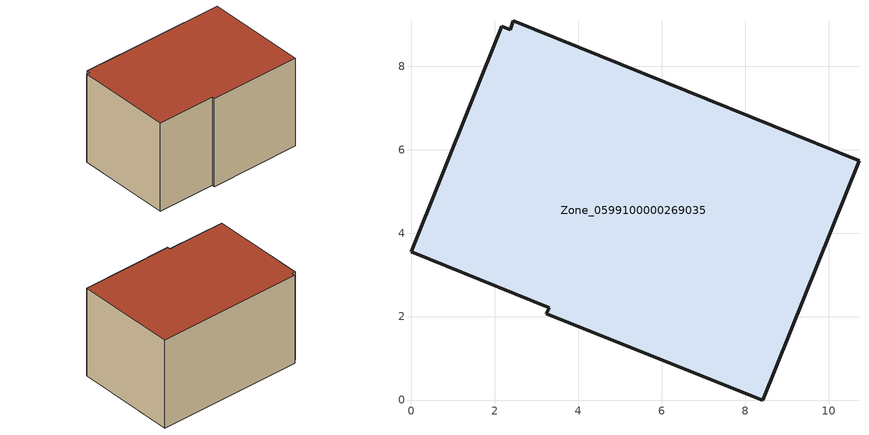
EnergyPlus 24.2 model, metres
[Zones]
Zone_0599100000269035
 floor ground (C_G): 2.44,9.08 10.72,5.74 8.41,0 3.23,2.07 3.3,2.22 0,3.56 2.17,8.95 2.36,8.88 z0
 wall outside (C_F): 3.3,2.22 3.23,2.07 8.41,0 10.72,5.74 2.44,9.08 2.36,8.88 2.17,8.95 0,3.56 3.3,2.22 z0:5.59
 roof outside (C_R): 10.72,5.74 2.44,9.08 2.36,8.88 2.17,8.95 0,3.56 3.3,2.22 3.23,2.07 8.41,0 z5.59
[BUILDING]
Pand.0599100000269035: North Axis=0; Terrain=City; Loads Convergence Tolerance Value=0.04; Temperature Convergence Tolerance Value=0.4; Solar Distribution=FullExterior; Maximum Number of Warmup Days=25; Minimum Number of Warmup Days=1
[Site:Location]
Rotterdam.The.Hague.AP_ZH_NLD Design_Conditions: Latitude=51.96; Longitude=4.45; Time Zone=1; Elevation=-4.5
[SITE:GROUNDTEMPERATURE:BUILDINGSURFACE]
18, 18, 18, 18, 18, 18, 18, 18, 18, 18, 18, 18
[MATERIAL] Thermal Absorptance=0.9; Solar Absorptance=0.7; Visible Absorptance=0.7
Name | Roughness | Thickness | Conductivity | Density | Specific Heat
G.TI.1975-1991 | MediumSmooth | 0.15 | 0.288461 | 540 | 1210
F.TI.1975-1991 | Rough | 0.3 | 0.230769 | 1920 | 840
R.TI.1975-1991 | MediumRough | 0.2 | 0.153846 | 1500 | 1000
[CONSTRUCTION]
C_G: G.TI.1975-1991
C_F: F.TI.1975-1991
C_R: R.TI.1975-1991
[ZONE]
Zone_0599100000269035: Type=1; Multiplier=1; Ceiling Height=Autocalculate; Volume=Autocalculate; Floor Area=autocalculate; Part of Total Floor Area=Yes
[ZONEINFILTRATION:DESIGNFLOWRATE]
Infil_Zone_0599100000269035: Zone or ZoneList or Space or SpaceList=Zone_0599100000269035; Schedule=AlwaysOn; Design Flow Rate Calculation Method=Flow/Area; Flow Rate per Floor Area=0.003; Constant Term Coefficient=1; Temperature Term Coefficient=0; Velocity Term Coefficient=0; Velocity Squared Term Coefficient=0
[HVACTEMPLATE:ZONE:IDEALLOADSAIRSYSTEM]
Zone_0599100000269035: Maximum Heating Supply Air Temperature=50; Minimum Cooling Supply Air Temperature=13; Maximum Heating Supply Air Humidity Ratio=0.0156; Minimum Cooling Supply Air Humidity Ratio=0.0077; Heating Limit=NoLimit; Cooling Limit=NoLimit; Dehumidification Control Type=ConstantSensibleHeatRatio; Cooling Sensible Heat Ratio=0.7; Dehumidification Setpoint=60; Humidification Control Type=None; Humidification Setpoint=30; Outdoor Air Method=None; Outdoor Air Flow Rate per Person=0.00944; Outdoor Air Flow Rate per Zone Floor Area=0; Outdoor Air Flow Rate per Zone=0; Demand Controlled Ventilation Type=None; Outdoor Air Economizer Type=NoEconomizer; Heat Recovery Type=None; Sensible Heat Recovery Effectiveness=0.7; Latent Heat Recovery Effectiveness=0.65
[ZONECONTROL:THERMOSTAT]
ThermostatControl_Zone_0599100000269035: Zone or ZoneList=Zone_0599100000269035; Control Type Schedule=DualSetpointControlType; Control 1=Thermostat_Zone_0599100000269035; Temperature Difference Between Cutout And Setpoint=0
[THERMOSTATSETPOINT:DUALSETPOINT]
Thermostat_Zone_0599100000269035: Heating Setpoint Temperature Schedule=HeatingSetpoint_Zone_0599100000269035; Cooling Setpoint Temperature Schedule=CoolingSetpoint_Zone_0599100000269035
[SCHEDULE:COMPACT]
HeatingSetpoint_Zone_0599100000269035: Through: 12/31, For: AllDays, Until: 24:00, 21
CoolingSetpoint_Zone_0599100000269035: Through: 12/31, For: AllDays, Until: 24:00, 24
DualSetpointControlType: Through: 12/31, For: AllDays, Until: 24:00, 4
AlwaysOn: Through: 12/31, For: AllDays, Until: 24:00, 1
